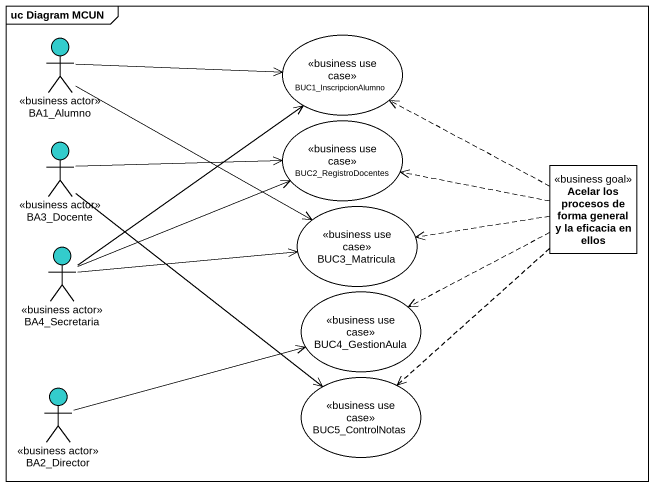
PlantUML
@startuml
mainframe uc Diagram MCUN
allowmixing
hide circle
hide empty members
actor BA1_Alumno <<business actor>> #33CCCC
usecase BUC1_InscripcionAlumno <<business use case>> #FFFFFF
actor BA3_Docente <<business actor>> #33CCCC
usecase BUC2_RegistroDocentes <<business use case>> #FFFFFF
class "Acelar los procesos de forma general y la eficacia en ellos" as Acelar_los_procesos_de <<business goal>> #FFFFFF
actor BA4_Secretaria <<business actor>> #33CCCC
usecase BUC3_Matricula <<business use case>> #FFFFFF
usecase BUC4_GestionAula <<business use case>> #FFFFFF
usecase BUC5_ControlNotas <<business use case>> #FFFFFF
actor BA2_Director <<business actor>> #33CCCC
BA1_Alumno -right-> BUC1_InscripcionAlumno
BA1_Alumno -right-> BUC3_Matricula
BA3_Docente -right-> BUC2_RegistroDocentes
BA3_Docente --> BUC5_ControlNotas
Acelar_los_procesos_de .left.> BUC1_InscripcionAlumno
Acelar_los_procesos_de .left.> BUC2_RegistroDocentes
Acelar_los_procesos_de .left.> BUC3_Matricula
Acelar_los_procesos_de .left.> BUC4_GestionAula
Acelar_los_procesos_de ..> BUC5_ControlNotas
BA4_Secretaria -up-> BUC1_InscripcionAlumno
BA4_Secretaria -right-> BUC2_RegistroDocentes
BA4_Secretaria -right-> BUC3_Matricula
BA2_Director -right-> BUC4_GestionAula
@enduml
